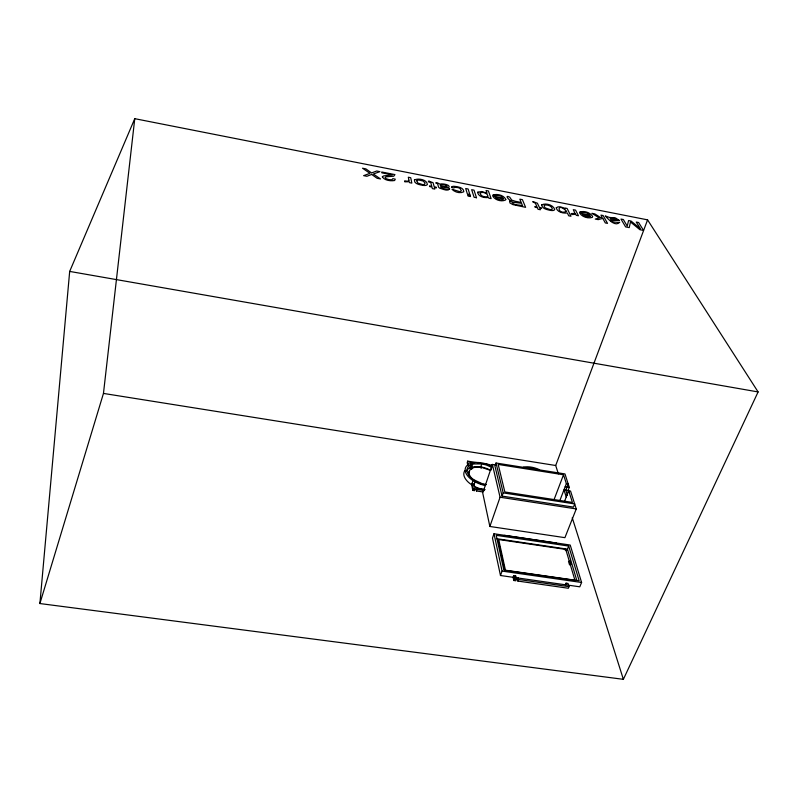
<?xml version="1.0" encoding="UTF-8"?>
<svg xmlns="http://www.w3.org/2000/svg" width="798" height="798" viewBox="0 0 798 798"><rect width="100%" height="100%" fill="white"/><g stroke="black" fill="none" stroke-linecap="round" stroke-linejoin="round"><path stroke-width="1.2" d="M39.9 603.547L69.675 271.42L134.762 118.673L647.577 219.859L758.1 391.938L623.368 679.327L39.9 603.547L103.461 393.424L134.762 118.673M480.715 463.189L467.698 461.134L467.219 462.621L467.867 465.842M469.932 467.897L470.9 464.905M471.179 468.466L472.526 464.356M472.077 468.226L471.628 469.384M472.815 490.401L473.324 488.885L472.167 483.209L474.182 484.366L475.159 489.164L474.66 490.68L472.815 490.401L471.668 484.725L473.044 480.556M473.683 485.872L475.059 481.713M480.765 466.9L481.753 463.917L486.132 464.945L491.827 467.399L490.82 470.371C484.466 466.99 476.496 465.164 469.613 468.007A17.646 9.536 18.9 0 0 466.451 471.119M481.104 468.426L481.473 467.309L489.952 470.231M485.084 489.583L476.765 488.306L476.496 490.97L482.62 491.907M476.496 490.97L476.765 488.306M496.047 465.015L492.386 464.436L482.73 493.014L489.862 526.471L564.914 537.662L576.266 508.934L570.54 491.029L568.655 490.73L564.475 501.543M496.037 463.01L494.959 466.162L502.062 496.107L573.493 507.099L574.74 503.937L503.189 492.895L496.037 463.01L564.984 473.932L569.273 487.388L568.066 490.501L568.725 492.536M489.862 526.471L500.067 497.234L492.386 464.436M502.062 496.107L503.189 492.895M567.428 585.044L579.787 586.809L581.592 582.48L570.221 545.044L493.992 533.752L492.476 538.061L500.476 575.508L513.074 577.303L513.802 580.495L515.837 580.784L516.436 579.188L515.698 575.996L513.673 575.707L513.074 577.303M498.68 539.528L505.493 570.43L574.979 580.375L565.782 549.423L498.68 539.528L498.261 540.705L504.795 570.44M500.476 575.508L502.082 571.099L493.992 533.752M558.341 473.812L555.707 465.503L647.577 219.859M513.802 580.495L514.401 578.899L513.673 575.707M515.099 577.592L515.698 575.996M517.872 581.074L518.141 578.061L517.872 581.074L568.346 588.246L568.994 586.66L568.076 583.468L566.071 583.178L565.433 584.764M553.922 499.987L563.508 474.78L498.191 464.446L504.845 491.967L572.425 502.401L568.655 490.73M559.627 501.164L566.361 483.628L563.508 474.78M565.323 550.58L565.782 549.423M566.999 550.311L568.695 546.061L496.236 535.328L503.817 569.981L579.168 580.784L568.695 546.061M481.473 467.309L474.64 467.349L471.987 468.256A14.972 8.08 18.9 0 0 474.551 480.655L474.65 480.715M481.753 463.917L473.713 463.957L470.581 465.015A17.676 9.506 18.9 0 0 473.583 479.608L481.812 483.528L486.311 484.576M502.082 571.099L581.592 582.48M516.306 577.762L566.58 584.954L566.071 583.178M514.401 578.899L516.436 579.188M518.471 579.478L568.994 586.66M504.446 535.378L552.615 542.52M554.52 542.8L556.435 543.079M496.346 538.65L567.468 549.154L576.824 580.455M473.324 488.885L475.159 489.164M477.005 489.453L484.356 490.59M500.067 497.234L576.266 508.934M565.164 486.75L569.273 487.388M568.066 490.501L563.977 489.862L566.231 496.994M483.089 463.568L489.004 464.496L489.254 465.573M490.78 464.775L492.546 465.054M469.693 462.491L474.581 463.259M566.361 483.628L568.236 483.927L565.832 490.152L567.458 495.249M103.461 393.424L555.707 465.503M69.675 271.42L758.1 391.938M483.408 484.416L485.314 484.865M478.75 482.9L481.513 483.977M476.655 481.862L477.832 482.541M471.668 484.725L471.069 484.376A19.541 10.574 18.9 0 1 464.745 470.78M572.246 517.772L623.368 679.327M570.111 560.745L571.149 564.226M568.495 561.303L569.563 564.884M467.698 461.134L468.566 465.424M523.398 467.139A17.317 9.077 20.3 0 1 539.508 469.693M527.767 467.897A15.391 8.07 20.3 0 1 538.899 470.501M484.167 489.713A19.541 10.574 18.9 0 1 475.359 486.84M468.695 474.88A14.963 8.09 18.9 0 1 469.733 470.82M485.573 485.563A19.581 10.534 18.9 0 1 476.745 482.68L472.436 480.216A19.581 10.534 18.9 0 1 469.144 464.037L472.616 462.87A19.581 10.534 18.9 0 1 491.049 465.783M449.603 188.927C447.838 191.779 442.282 188.827 439.608 188.138C437.304 187.281 438.99 183.001 436.027 183.291L435.858 182.622L437.484 182.852L439.898 184.119C442.092 183.281 451.349 184.727 448.765 187.64C433.464 185.705 444.087 189.864 449.603 188.927M566.6 211.4C556.715 215.61 556.505 200.717 566.6 211.4M592.585 216.477L592.286 217.415C588.056 218.752 582.231 217.016 579.747 213.196L589.782 215.161C587.408 211.43 582.251 213.046 579.577 212.198C583.647 210.333 590.311 212.428 592.585 216.477M556.246 207.849C557.194 212.248 563.428 213.575 567.318 212.966L568.725 215.809L570.999 216.248L567.109 208.458L564.994 208.039L565.343 208.757C562.78 207.51 558.59 205.505 556.246 207.849M440.376 185.086L440.546 186.193L446.291 186.782L447.189 186.233L444.406 184.887L440.376 185.086M416.805 180.797L417.663 182.922L422.381 184.528A3.392 1.157 14.5 0 0 424.436 184.358L425.085 183.011L423.12 181.006L418.471 179.949L416.805 180.797M541.623 204.966C542.151 209.026 547.578 209.764 550.879 210.463A6.035 1.995 16.6 0 0 553.852 210.333L554.72 209.595C553.593 204.896 545.383 202.642 541.623 204.966M619.098 220.328C603.218 220.178 614.48 222.752 619.707 222.293C615.168 227.131 608.246 219.151 605.293 215.949L609.403 217.435L615.497 217.914L619.098 220.328M382.422 176.637L382.382 177.036C384.935 180.567 390.591 181.196 394.611 180.528L395.279 179.151L392.806 178.672L391.878 179.809L389.035 179.65L386.252 178.742L385.085 177.525L386.052 176.787L393.703 176.238L394.96 174.602L381.743 171.999L381.863 172.847L392.397 174.922L383.808 175.879L382.422 176.637M503.259 198.862L502.541 199.819L499.977 199.749L497.154 198.842L495.458 197.335L503.259 198.862M480.137 193.066C480.296 196.268 485.284 197.665 487.787 196.458L487.937 195.939C487.309 192.976 482.481 191.43 480.137 193.066M630.5 221.984L629.223 227.62L625.622 226.911L620.964 219.051L623.348 219.52L627.238 226.133L628.555 220.547L631.028 221.026L640.415 228.707L636.255 222.053L638.629 222.522L643.537 230.423L639.916 229.714L630.5 221.984M505.762 199.44L505.643 199.949C501.683 202.044 494.959 200.168 492.755 196.118L503.039 198.133C500.805 194.253 495.378 196.108 492.775 195.141C496.865 193.455 503.847 195.091 505.762 199.44M408.935 180.328L407.648 181.246L404.616 180.867L404.805 181.834L409.334 181.725L409.514 182.662L411.828 183.121L410.721 177.705L408.317 177.226L408.935 180.328M451.668 187.091L453.853 187.999L454.78 187.281L457.932 187.61A3.032 1.017 15.1 0 1 460.007 188.508L461.394 190.792L459.987 191.72L452.017 189.246C454.661 192.258 460.286 193.744 463.808 191.779C463.798 187.331 457.334 186.612 453.853 186.303A5.047 1.706 15.1 0 0 451.967 186.742L451.668 187.091M512.097 202.084C513.194 205.894 519.967 204.348 522.62 205.924L521.533 203.291L512.097 202.084M477.872 192.138L477.653 192.757C478.79 196.996 484.785 198.113 488.556 197.445L488.815 198.183L491.129 198.632L488.396 190.961L486.052 190.503L487.029 193.276L481.733 191.52L477.872 192.138M414.411 179.979C413.883 184.059 419.977 184.757 422.93 185.395A6.115 2.085 14.5 0 0 426.232 185.306L427.389 184.617C427.229 179.56 418.182 177.914 414.411 179.979M544.336 205.166L544.196 206.572L545.403 207.979L550.131 209.575A3.352 1.107 16.6 0 0 551.957 209.365L552.346 208.777C551.518 205.675 547.149 204.448 544.336 205.166M610.34 218.163L610.739 219.6L616.605 219.949L614.61 218.403L610.34 218.163M509.752 201.276L509.882 202.911L512.915 204.627L525.613 207.34L522.401 199.67L519.827 199.161L521.174 202.423L515.259 201.266L511.718 200.089L509.742 197.176C503.927 194.114 509.044 200.577 511.468 200.956L509.752 201.276M574.979 213.425L571.298 213.545L571.807 214.552L575.767 214.353L576.266 215.34L578.47 215.769L575.567 210.123L573.273 209.674L574.979 213.425M590.161 216.517L586.161 216.607L582.51 214.413L590.121 215.909L590.161 216.517M371.639 174.433L366.881 176.288L363.619 175.65L369.963 173.346L362.521 168.218L365.863 168.877L371.579 172.937L376.706 171.011L379.938 171.65L373.324 174.014L380.536 178.961L377.125 178.293L371.639 174.433M602.769 218.363L598.211 219.64L595.258 219.061L599.328 217.954L591.897 213.335L594.809 213.904L600.615 217.585L602.131 217.236L600.954 215.111L603.138 215.54L607.537 223.38L605.313 222.941L602.769 218.363M533.503 201.784L532.695 201.695L535.418 203.291L537.024 206.941L534.8 206.502L535.139 207.281L537.363 207.719L538.061 209.305L540.446 209.764L539.737 208.178L541.623 208.547L541.273 207.779L539.388 207.41L537.383 203.191L533.503 201.784M429.204 181.276L428.366 181.176L428.536 181.884L430.73 182.493L431.778 186.313L429.484 185.864L429.663 186.612L431.957 187.061L432.336 188.607L434.79 189.086L434.401 187.54L436.346 187.929L436.157 187.171L434.222 186.792L433.055 182.672L429.204 181.276M469.832 194.463L467.399 193.984L465.693 188.518L468.107 188.986L469.832 194.463M470.162 195.5L467.728 195.021L468.057 196.089L470.501 196.557L470.162 195.5M476.496 197.734L474.102 197.266L471.648 189.685L474.012 190.143L476.496 197.734"/></g></svg>
